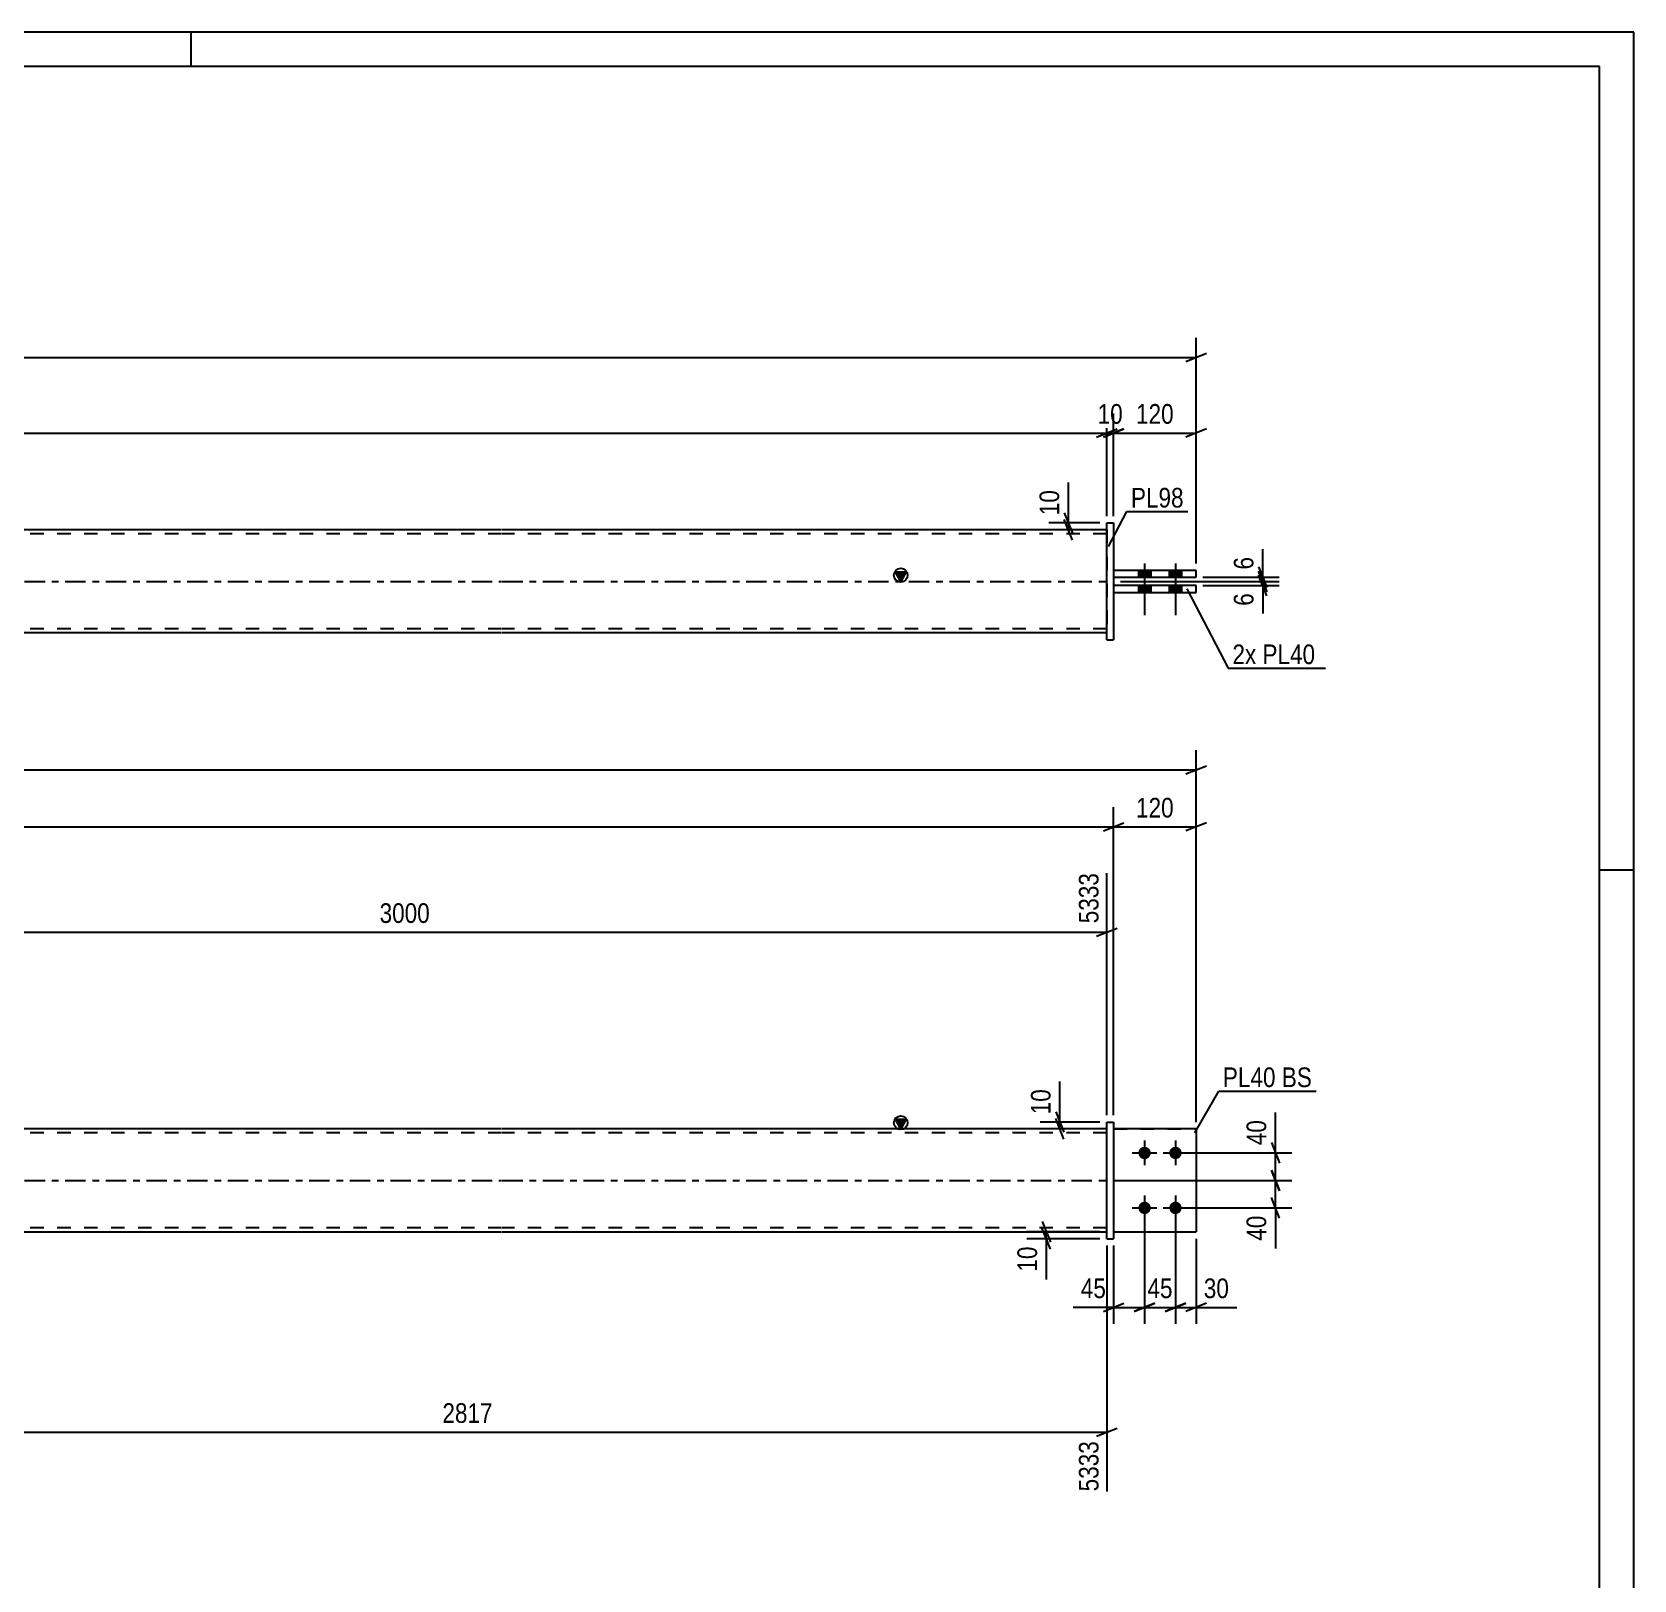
# Model space of a CAD drawing. Header units: millimetres. Extents: x 0 to 594, y 0 to 420.
# Drawn here: x 360.8 to 594, y 194.7 to 420 of the extents above; entities that cross this region are included whole.
import ezdxf

# ---------------------------------------------------------------- set-up
doc = ezdxf.new("R2010")
doc.units = ezdxf.units.MM
doc.linetypes.add('DXK_LINE_DOT2', pattern=[3.9198, 1.9599, -1.9599])
doc.linetypes.add('DXK_LINE_DOT3', pattern=[5.9187, 2.979, -0.9799, 0.9799, -0.9799])
doc.styles.add('Arial Narrow', font='ARIALN.TTF', dxfattribs={"height": 0.2})

# ---------------------------------------------------------------- blocks, each defined once
blk = doc.blocks.new('Unknown-580611634-1130')
at = {"color": 5, "linetype": 'Continuous'}
for p, q in [((594, 420), (0, 420)), ((384, 415), (384, 420)), ((594, 0), (594, 420)), ((589, 415), (5, 415)), ((589, 5), (589, 415)), ((594, 298), (589, 298))]:
    blk.add_line(p, q, dxfattribs=at)
blk = doc.blocks.new('Part-580611634-1695 - 1673')
at = {"color": 2, "linetype": 'Continuous'}
for p, q in [((530.26, 260.33), (518.26, 260.33)), ((530.26, 260.33), (530.26, 260.33)), ((530.26, 260.33), (530.26, 245.33)), ((518.26, 245.33), (530.26, 245.33))]:
    blk.add_line(p, q, dxfattribs=at)
at = {"color": 7, "linetype": 'DXK_LINE_DOT2'}
for p, q in [((518.26, 260.33), (530.26, 260.33)), ((518.26, 260.33), (518.26, 260.33)), ((518.26, 260.33), (518.26, 245.33)), ((518.26, 245.33), (530.26, 245.33))]:
    blk.add_line(p, q, dxfattribs=at)
blk = doc.blocks.new('Part-580611634-1700 - 1673')
at = {"linetype": 'Continuous'}
blk.add_hatch(color=2, dxfattribs=at).paths.add_polyline_path([(487.26, 260.33), (486.46, 261.73), (488.06, 261.73)])
at = {"color": 2, "linetype": 'Continuous'}
for p, q in [((487.26, 260.33), (486.46, 261.73)), ((486.46, 261.73), (488.06, 261.73)), ((488.06, 261.73), (487.26, 260.33)), ((429.16, 260.33), (188.08, 260.33)), ((517.26, 260.33), (429.26, 260.33)), ((188.08, 245.33), (429.16, 245.33)), ((429.26, 245.33), (517.26, 245.33))]:
    blk.add_line(p, q, dxfattribs=at)
at = {"color": 7, "linetype": 'DXK_LINE_DOT2'}
for p, q in [((429.16, 259.73), (188.08, 259.73)), ((517.26, 259.73), (429.26, 259.73)), ((517.26, 245.33), (517.26, 260.33)), ((429.16, 245.93), (188.08, 245.93)), ((517.26, 245.93), (429.26, 245.93))]:
    blk.add_line(p, q, dxfattribs=at)
at = {"color": 7, "linetype": 'DXK_LINE_DOT3'}
for p, q in [((188.08, 252.83), (429.16, 252.83)), ((429.26, 252.83), (517.26, 252.83))]:
    blk.add_line(p, q, dxfattribs=at)
at = {"color": 2, "linetype": 'Continuous'}
blk.add_circle((487.26, 261.23), 1, dxfattribs=at)
blk = doc.blocks.new('Part-580611634-1685 - 1673')
at = {"color": 2, "linetype": 'Continuous'}
for p, q in [((517.26, 261.33), (518.26, 261.33)), ((517.26, 244.33), (517.26, 261.33)), ((518.26, 261.33), (518.26, 244.33)), ((517.26, 244.33), (517.26, 244.33)), ((517.26, 244.33), (518.26, 244.33))]:
    blk.add_line(p, q, dxfattribs=at)
at = {"color": 7, "linetype": 'DXK_LINE_DOT2'}
for p, q in [((517.26, 261.33), (518.26, 261.33)), ((517.26, 244.33), (518.26, 244.33))]:
    blk.add_line(p, q, dxfattribs=at)
blk = doc.blocks.new('Part-580611634-1690 - 1673')
at = {"color": 7, "linetype": 'DXK_LINE_DOT2'}
for p, q in [((518.26, 260.33), (530.26, 260.33)), ((530.26, 260.33), (518.26, 260.33)), ((518.26, 260.33), (518.26, 260.33)), ((518.26, 260.33), (518.26, 245.33)), ((530.26, 260.33), (530.26, 260.33)), ((530.26, 260.33), (530.26, 245.33)), ((518.26, 245.33), (530.26, 245.33)), ((518.26, 245.33), (530.26, 245.33))]:
    blk.add_line(p, q, dxfattribs=at)
blk = doc.blocks.new('Bolt-580611634-1710 - 1673')
at = {"linetype": 'Continuous'}
for points in [[(522.76, 257.73), (522.95, 257.71), (523.13, 257.65), (523.29, 257.55), (523.43, 257.43), (523.54, 257.28), (523.62, 257.1), (523.65, 256.92), (523.65, 256.73), (523.62, 256.55), (523.54, 256.38), (523.43, 256.22), (523.29, 256.1), (523.13, 256), (522.95, 255.95), (522.76, 255.93), (522.57, 255.95), (522.39, 256), (522.23, 256.1), (522.09, 256.22), (521.98, 256.38), (521.9, 256.55), (521.86, 256.73), (521.86, 256.92), (521.9, 257.1), (521.98, 257.28), (522.09, 257.43), (522.23, 257.55), (522.39, 257.65), (522.57, 257.71)], [(527.26, 257.73), (527.45, 257.71), (527.63, 257.65), (527.79, 257.55), (527.93, 257.43), (528.04, 257.28), (528.12, 257.1), (528.15, 256.92), (528.15, 256.73), (528.12, 256.55), (528.04, 256.38), (527.93, 256.22), (527.79, 256.1), (527.63, 256), (527.45, 255.95), (527.26, 255.93), (527.07, 255.95), (526.89, 256), (526.73, 256.1), (526.59, 256.22), (526.48, 256.38), (526.4, 256.55), (526.36, 256.73), (526.36, 256.92), (526.4, 257.1), (526.48, 257.28), (526.59, 257.43), (526.73, 257.55), (526.89, 257.65), (527.07, 257.71)], [(522.76, 249.73), (522.95, 249.71), (523.13, 249.65), (523.29, 249.55), (523.43, 249.43), (523.54, 249.28), (523.62, 249.1), (523.65, 248.92), (523.65, 248.73), (523.62, 248.55), (523.54, 248.38), (523.43, 248.22), (523.29, 248.1), (523.13, 248), (522.95, 247.95), (522.76, 247.93), (522.57, 247.95), (522.39, 248), (522.23, 248.1), (522.09, 248.22), (521.98, 248.38), (521.9, 248.55), (521.86, 248.73), (521.86, 248.92), (521.9, 249.1), (521.98, 249.28), (522.09, 249.43), (522.23, 249.55), (522.39, 249.65), (522.57, 249.71)], [(527.26, 249.73), (527.45, 249.71), (527.63, 249.65), (527.79, 249.55), (527.93, 249.43), (528.04, 249.28), (528.12, 249.1), (528.15, 248.92), (528.15, 248.73), (528.12, 248.55), (528.04, 248.38), (527.93, 248.22), (527.79, 248.1), (527.63, 248), (527.45, 247.95), (527.26, 247.93), (527.07, 247.95), (526.89, 248), (526.73, 248.1), (526.59, 248.22), (526.48, 248.38), (526.4, 248.55), (526.36, 248.73), (526.36, 248.92), (526.4, 249.1), (526.48, 249.28), (526.59, 249.43), (526.73, 249.55), (526.89, 249.65), (527.07, 249.71)]]:
    blk.add_hatch(color=1, dxfattribs=at).paths.add_polyline_path(points)
at = {"color": 1, "linetype": 'Continuous'}
for p, q in [((520.96, 256.83), (524.56, 256.83)), ((522.76, 258.63), (522.76, 255.03)), ((525.46, 256.83), (529.06, 256.83)), ((527.26, 258.63), (527.26, 255.03)), ((522.76, 250.63), (522.76, 247.03)), ((527.26, 250.63), (527.26, 247.03)), ((520.96, 248.83), (524.56, 248.83)), ((525.46, 248.83), (529.06, 248.83))]:
    blk.add_line(p, q, dxfattribs=at)
blk = doc.blocks.new('Bolt-580611634-1371 - 1367')
at = {"linetype": 'Continuous'}
for points in [[(523.66, 341.63), (521.86, 341.63), (521.86, 340.63), (523.66, 340.63)], [(523.66, 341.63), (521.86, 341.63), (521.86, 340.63), (523.66, 340.63)], [(528.16, 341.63), (526.36, 341.63), (526.36, 340.63), (528.16, 340.63)], [(528.16, 341.63), (526.36, 341.63), (526.36, 340.63), (528.16, 340.63)], [(523.66, 339.43), (521.86, 339.43), (521.86, 338.43), (523.66, 338.43)], [(523.66, 339.43), (521.86, 339.43), (521.86, 338.43), (523.66, 338.43)], [(528.16, 339.43), (526.36, 339.43), (526.36, 338.43), (528.16, 338.43)], [(528.16, 339.43), (526.36, 339.43), (526.36, 338.43), (528.16, 338.43)]]:
    blk.add_hatch(color=1, dxfattribs=at).paths.add_polyline_path(points)
at = {"color": 1, "linetype": 'Continuous'}
for p, q in [((521.86, 341.63), (521.86, 340.63)), ((521.86, 341.63), (521.86, 340.63)), ((522.76, 342.63), (522.76, 335.13)), ((522.76, 342.63), (522.76, 335.13)), ((523.66, 341.63), (523.66, 340.63)), ((523.66, 341.63), (523.66, 340.63)), ((526.36, 341.63), (526.36, 340.63)), ((526.36, 341.63), (526.36, 340.63)), ((527.26, 342.63), (527.26, 335.13)), ((527.26, 342.63), (527.26, 335.13)), ((528.16, 341.63), (528.16, 340.63)), ((528.16, 341.63), (528.16, 340.63)), ((521.86, 339.43), (521.86, 338.43)), ((521.86, 339.43), (521.86, 338.43)), ((523.66, 339.43), (523.66, 338.43)), ((523.66, 339.43), (523.66, 338.43)), ((526.36, 339.43), (526.36, 338.43)), ((526.36, 339.43), (526.36, 338.43)), ((528.16, 339.43), (528.16, 338.43)), ((528.16, 339.43), (528.16, 338.43))]:
    blk.add_line(p, q, dxfattribs=at)
blk = doc.blocks.new('Part-580611634-1456 - 1367')
at = {"linetype": 'Continuous'}
blk.add_hatch(color=2, dxfattribs=at).paths.add_polyline_path([(487.26, 340.03), (486.46, 341.43), (488.06, 341.43)])
at = {"color": 2, "linetype": 'Continuous'}
for p, q in [((429.16, 347.53), (188.08, 347.53)), ((517.26, 347.53), (429.26, 347.53)), ((487.26, 340.03), (486.46, 341.43)), ((486.46, 341.43), (488.06, 341.43)), ((488.06, 341.43), (487.26, 340.03)), ((429.16, 332.53), (188.08, 332.53)), ((517.26, 332.53), (429.26, 332.53))]:
    blk.add_line(p, q, dxfattribs=at)
at = {"color": 7, "linetype": 'DXK_LINE_DOT2'}
for p, q in [((517.26, 347.53), (517.26, 332.53)), ((429.16, 346.93), (188.08, 346.93)), ((517.26, 346.93), (429.26, 346.93)), ((429.16, 333.13), (188.08, 333.13)), ((517.26, 333.13), (429.26, 333.13))]:
    blk.add_line(p, q, dxfattribs=at)
at = {"color": 7, "linetype": 'DXK_LINE_DOT3'}
for p, q in [((188.08, 340.03), (429.16, 340.03)), ((429.26, 340.03), (517.26, 340.03))]:
    blk.add_line(p, q, dxfattribs=at)
at = {"color": 2, "linetype": 'Continuous'}
blk.add_circle((487.26, 340.93), 1, dxfattribs=at)
blk = doc.blocks.new('Part-580611634-1461 - 1367')
at = {"color": 2, "linetype": 'Continuous'}
for p, q in [((530.26, 339.43), (518.26, 339.43)), ((518.26, 338.43), (530.26, 338.43)), ((530.26, 338.43), (530.26, 339.43))]:
    blk.add_line(p, q, dxfattribs=at)
at = {"color": 7, "linetype": 'DXK_LINE_DOT2'}
for p, q in [((518.26, 339.43), (518.26, 338.43)), ((530.26, 339.43), (518.26, 339.43)), ((518.26, 338.43), (530.26, 338.43))]:
    blk.add_line(p, q, dxfattribs=at)
blk = doc.blocks.new('Part-580611634-1433 - 1367')
at = {"color": 2, "linetype": 'Continuous'}
for p, q in [((517.26, 348.53), (517.26, 348.53)), ((517.26, 331.53), (517.26, 348.53)), ((517.26, 348.53), (518.26, 348.53)), ((518.26, 348.53), (518.26, 348.53)), ((518.26, 348.53), (518.26, 331.53)), ((517.26, 331.53), (518.26, 331.53)), ((517.26, 331.53), (517.26, 331.53)), ((518.26, 331.53), (518.26, 331.53))]:
    blk.add_line(p, q, dxfattribs=at)
at = {"color": 7, "linetype": 'DXK_LINE_DOT2'}
for p, q in [((517.26, 348.53), (518.26, 348.53)), ((517.26, 331.53), (518.26, 331.53)), ((518.26, 331.53), (518.26, 331.53))]:
    blk.add_line(p, q, dxfattribs=at)
blk = doc.blocks.new('Part-580611634-1466 - 1367')
at = {"color": 2, "linetype": 'Continuous'}
for p, q in [((530.26, 341.63), (518.26, 341.63)), ((518.26, 340.63), (530.26, 340.63)), ((530.26, 340.63), (530.26, 341.63))]:
    blk.add_line(p, q, dxfattribs=at)
at = {"color": 7, "linetype": 'DXK_LINE_DOT2'}
for p, q in [((518.26, 341.63), (518.26, 340.63)), ((530.26, 341.63), (518.26, 341.63)), ((518.26, 340.63), (530.26, 340.63))]:
    blk.add_line(p, q, dxfattribs=at)
blk = doc.blocks.new('StraightDimension-580611634-1936 - 1673')
at = {"color": 7, "linetype": 'Continuous'}
for p, q in [((516.26, 245.33), (505.61, 245.33)), ((507.86, 246.83), (509.06, 243.83)), ((509.06, 242.83), (507.86, 245.83)), ((508.46, 244.33), (508.46, 245.33)), ((516.26, 244.33), (505.61, 244.33))]:
    blk.add_line(p, q, dxfattribs=at)
at = {"color": 0}
blk.add_wipeout([(507.71, 243.8), (503.51, 243.8), (503.51, 238.95), (507.71, 238.95)], dxfattribs=at)
at = {"color": 7, "linetype": 'Continuous'}
blk.add_line((508.46, 244.33), (508.46, 238.42), dxfattribs=at)
blk.add_line((508.46, 244.33), (508.46, 238.42), dxfattribs=at)
at = {"color": 3, "style": 'Arial Narrow'}
blk.add_text('10', height=2.863, rotation=90.0002, dxfattribs=at).set_placement((507.11, 239.55))
blk = doc.blocks.new('StraightDimension-580611634-1955 - 1673')
at = {"color": 7, "linetype": 'Continuous'}
for p, q in [((522.76, 247.83), (522.76, 231.94)), ((527.26, 247.83), (527.26, 231.94)), ((521.26, 233.74), (524.26, 234.94)), ((522.76, 234.34), (527.26, 234.34)), ((528.76, 234.94), (525.76, 233.74))]:
    blk.add_line(p, q, dxfattribs=at)
at = {"color": 0}
blk.add_wipeout([(527.44, 235.09), (527.44, 239.29), (522.58, 239.29), (522.58, 235.09)], dxfattribs=at)
at = {"color": 3, "style": 'Arial Narrow'}
blk.add_text('45', height=2.863, dxfattribs=at).set_placement((523.18, 235.69))
blk = doc.blocks.new('StraightDimension-580611634-2017 - 1673')
at = {"color": 7, "linetype": 'Continuous'}
for p, q in [((541.22, 254.33), (542.42, 251.33)), ((518.26, 252.83), (544.22, 252.83)), ((541.82, 248.83), (541.82, 252.83)), ((542.42, 247.33), (541.22, 250.33)), ((528.26, 248.83), (544.22, 248.83))]:
    blk.add_line(p, q, dxfattribs=at)
at = {"color": 0}
blk.add_wipeout([(541.07, 248.3), (536.87, 248.3), (536.87, 243.44), (541.07, 243.44)], dxfattribs=at)
at = {"color": 7, "linetype": 'Continuous'}
blk.add_line((541.82, 248.83), (541.82, 242.92), dxfattribs=at)
blk.add_line((541.82, 248.83), (541.82, 242.92), dxfattribs=at)
at = {"color": 3, "style": 'Arial Narrow'}
blk.add_text('40', height=2.863, rotation=90.0002, dxfattribs=at).set_placement((540.47, 244.05))
blk = doc.blocks.new('StraightDimension-580611634-2031 - 1673')
at = {"color": 7, "linetype": 'Continuous'}
for p, q in [((516.26, 261.33), (507.58, 261.33)), ((509.83, 262.83), (511.03, 259.83)), ((511.03, 258.83), (509.83, 261.83)), ((510.43, 260.33), (510.43, 261.33)), ((516.26, 260.33), (507.58, 260.33))]:
    blk.add_line(p, q, dxfattribs=at)
at = {"color": 0}
blk.add_wipeout([(509.68, 266.71), (505.48, 266.71), (505.48, 261.85), (509.68, 261.85)], dxfattribs=at)
at = {"color": 7, "linetype": 'Continuous'}
blk.add_line((510.43, 261.33), (510.43, 267.23), dxfattribs=at)
blk.add_line((510.43, 261.33), (510.43, 267.23), dxfattribs=at)
at = {"color": 3, "style": 'Arial Narrow'}
blk.add_text('10', height=2.863, rotation=90.0002, dxfattribs=at).set_placement((509.08, 262.45))
blk = doc.blocks.new('StraightDimension-580611634-1760 - 1673')
at = {"color": 7, "linetype": 'Continuous'}
for p, q in [((312.88, 261.33), (312.88, 297.57)), ((517.26, 262.33), (517.26, 297.57)), ((314.38, 289.56), (311.38, 288.36)), ((515.76, 288.36), (518.76, 289.56)), ((312.88, 288.96), (517.26, 288.96))]:
    blk.add_line(p, q, dxfattribs=at)
at = {"color": 0, "linetype": 'Continuous'}
blk.add_wipeout([(516.66, 298.17), (512.46, 298.17), (512.46, 289.66), (516.66, 289.66)], dxfattribs=at)
at = {"color": 0}
blk.add_wipeout([(419.32, 289.71), (419.32, 293.91), (410.81, 293.91), (410.81, 289.71)], dxfattribs=at)
at = {"color": 3, "linetype": 'Continuous', "style": 'Arial Narrow'}
blk.add_text('5333', height=2.863, rotation=90.0002, dxfattribs=at).set_placement((516.06, 290.26))
at = {"color": 3, "style": 'Arial Narrow'}
blk.add_text('3000', height=2.863, dxfattribs=at).set_placement((411.41, 290.31))
blk = doc.blocks.new('StraightDimension-580611634-2050 - 1673')
at = {"color": 7, "linetype": 'Continuous'}
for p, q in [((518.26, 262.33), (518.26, 307.15)), ((98.98, 304.3), (518.26, 304.3)), ((516.76, 303.7), (519.76, 304.9))]:
    blk.add_line(p, q, dxfattribs=at)
blk = doc.blocks.new('StraightDimension-580611634-2040 - 1673')
at = {"color": 7, "linetype": 'Continuous'}
for p, q in [((518.26, 262.33), (518.26, 307.15)), ((530.26, 261.33), (530.26, 307.15)), ((516.76, 303.7), (519.76, 304.9)), ((518.26, 304.3), (530.26, 304.3)), ((531.76, 304.9), (528.76, 303.7))]:
    blk.add_line(p, q, dxfattribs=at)
at = {"color": 0}
blk.add_wipeout([(527.6, 305.05), (527.6, 309.25), (520.92, 309.25), (520.92, 305.05)], dxfattribs=at)
at = {"color": 3, "style": 'Arial Narrow'}
blk.add_text('120', height=2.863, dxfattribs=at).set_placement((521.52, 305.65))
blk = doc.blocks.new('StraightDimension-580611634-1945 - 1673')
at = {"color": 7, "linetype": 'Continuous'}
for p, q in [((522.76, 247.83), (522.76, 231.94)), ((518.26, 243.33), (518.26, 231.94)), ((516.76, 233.74), (519.76, 234.94)), ((518.26, 234.34), (522.76, 234.34)), ((524.26, 234.94), (521.26, 233.74))]:
    blk.add_line(p, q, dxfattribs=at)
at = {"color": 0}
blk.add_wipeout([(517.73, 235.09), (517.73, 239.29), (512.88, 239.29), (512.88, 235.09)], dxfattribs=at)
at = {"color": 7, "linetype": 'Continuous'}
blk.add_line((518.26, 234.34), (512.35, 234.34), dxfattribs=at)
blk.add_line((518.26, 234.34), (512.35, 234.34), dxfattribs=at)
at = {"color": 3, "style": 'Arial Narrow'}
blk.add_text('45', height=2.863, dxfattribs=at).set_placement((513.48, 235.69))
blk = doc.blocks.new('StraightDimension-580611634-1746 - 1673')
at = {"color": 7, "linetype": 'Continuous'}
for p, q in [((530.26, 261.33), (530.26, 315.45)), ((86.98, 312.6), (530.26, 312.6)), ((528.76, 312), (531.76, 313.2))]:
    blk.add_line(p, q, dxfattribs=at)
blk = doc.blocks.new('StraightDimension-580611634-1838 - 1673')
at = {"color": 7, "linetype": 'Continuous'}
for p, q in [((331.16, 244.33), (331.16, 198.86)), ((517.26, 243.33), (517.26, 207.56)), ((332.66, 216.78), (329.66, 215.58)), ((331.16, 216.18), (517.26, 216.18)), ((515.76, 215.58), (518.76, 216.78))]:
    blk.add_line(p, q, dxfattribs=at)
at = {"color": 0}
blk.add_wipeout([(428.47, 216.93), (428.47, 221.13), (419.95, 221.13), (419.95, 216.93)], dxfattribs=at)
at = {"color": 0, "linetype": 'Continuous'}
blk.add_wipeout([(516.66, 215.48), (512.46, 215.48), (512.46, 206.96), (516.66, 206.96)], dxfattribs=at)
at = {"color": 3, "style": 'Arial Narrow'}
blk.add_text('2817', height=2.863, dxfattribs=at).set_placement((420.55, 217.53))
at = {"color": 3, "linetype": 'Continuous', "style": 'Arial Narrow'}
blk.add_text('5333', height=2.863, rotation=90.0002, dxfattribs=at).set_placement((516.06, 207.56))
blk = doc.blocks.new('StraightDimension-580611634-1965 - 1673')
at = {"color": 7, "linetype": 'Continuous'}
for p, q in [((527.26, 247.83), (527.26, 231.94)), ((530.26, 244.33), (530.26, 231.94)), ((525.76, 233.74), (528.76, 234.94)), ((527.26, 234.34), (530.26, 234.34)), ((531.76, 234.94), (528.76, 233.74))]:
    blk.add_line(p, q, dxfattribs=at)
at = {"color": 0}
blk.add_wipeout([(535.64, 235.09), (535.64, 239.29), (530.78, 239.29), (530.78, 235.09)], dxfattribs=at)
at = {"color": 7, "linetype": 'Continuous'}
blk.add_line((530.26, 234.34), (536.17, 234.34), dxfattribs=at)
blk.add_line((530.26, 234.34), (536.17, 234.34), dxfattribs=at)
at = {"color": 3, "style": 'Arial Narrow'}
blk.add_text('30', height=2.863, dxfattribs=at).set_placement((531.38, 235.69))
blk = doc.blocks.new('StraightDimension-580611634-2004 - 1673')
at = {"color": 7, "linetype": 'Continuous'}
for p, q in [((528.26, 256.83), (544.22, 256.83)), ((541.22, 258.33), (542.42, 255.33)), ((541.82, 252.83), (541.82, 256.83)), ((542.42, 251.33), (541.22, 254.33)), ((518.26, 252.83), (544.22, 252.83))]:
    blk.add_line(p, q, dxfattribs=at)
at = {"color": 0}
blk.add_wipeout([(541.07, 262.21), (536.87, 262.21), (536.87, 257.35), (541.07, 257.35)], dxfattribs=at)
at = {"color": 7, "linetype": 'Continuous'}
blk.add_line((541.82, 256.83), (541.82, 262.73), dxfattribs=at)
blk.add_line((541.82, 256.83), (541.82, 262.73), dxfattribs=at)
at = {"color": 3, "style": 'Arial Narrow'}
blk.add_text('40', height=2.863, rotation=90.0002, dxfattribs=at).set_placement((540.47, 257.95))
blk = doc.blocks.new('StraightDimension-580611634-1545 - 1367')
at = {"color": 7, "linetype": 'Continuous'}
for p, q in [((530.26, 342.63), (530.26, 375.48)), ((528.76, 372.03), (531.76, 373.23)), ((86.98, 372.63), (530.26, 372.63))]:
    blk.add_line(p, q, dxfattribs=at)
blk = doc.blocks.new('StraightDimension-580611634-1576 - 1367')
at = {"color": 7, "linetype": 'Continuous'}
for p, q in [((517.26, 349.53), (517.26, 364.48)), ((99.98, 361.63), (517.26, 361.63)), ((515.76, 361.03), (518.76, 362.23))]:
    blk.add_line(p, q, dxfattribs=at)
blk = doc.blocks.new('StraightDimension-580611634-1586 - 1367')
at = {"color": 7, "linetype": 'Continuous'}
for p, q in [((517.26, 349.53), (517.26, 364.48)), ((518.26, 349.53), (518.26, 364.48)), ((515.76, 361.03), (518.76, 362.23)), ((519.76, 362.23), (516.76, 361.03)), ((517.26, 361.63), (518.26, 361.63))]:
    blk.add_line(p, q, dxfattribs=at)
at = {"color": 0}
blk.add_wipeout([(520.19, 362.38), (520.19, 366.58), (515.33, 366.58), (515.33, 362.38)], dxfattribs=at)
at = {"color": 3, "style": 'Arial Narrow'}
blk.add_text('10', height=2.863, dxfattribs=at).set_placement((515.93, 362.98))
blk = doc.blocks.new('StraightDimension-580611634-1596 - 1367')
at = {"color": 7, "linetype": 'Continuous'}
for p, q in [((518.26, 349.53), (518.26, 364.48)), ((530.26, 342.63), (530.26, 364.48)), ((516.76, 361.03), (519.76, 362.23)), ((518.26, 361.63), (530.26, 361.63)), ((531.76, 362.23), (528.76, 361.03))]:
    blk.add_line(p, q, dxfattribs=at)
at = {"color": 0}
blk.add_wipeout([(527.6, 362.38), (527.6, 366.58), (520.92, 366.58), (520.92, 362.38)], dxfattribs=at)
at = {"color": 3, "style": 'Arial Narrow'}
blk.add_text('120', height=2.863, dxfattribs=at).set_placement((521.52, 362.98))
blk = doc.blocks.new('StraightDimension-580611634-1607 - 1367')
at = {"color": 7, "linetype": 'Continuous'}
for p, q in [((511.08, 350.03), (512.28, 347.03)), ((516.26, 348.53), (508.83, 348.53)), ((516.26, 347.53), (508.83, 347.53)), ((512.28, 346.03), (511.08, 349.03)), ((511.68, 347.53), (511.68, 348.53))]:
    blk.add_line(p, q, dxfattribs=at)
at = {"color": 0}
blk.add_wipeout([(510.93, 353.91), (506.73, 353.91), (506.73, 349.06), (510.93, 349.06)], dxfattribs=at)
at = {"color": 7, "linetype": 'Continuous'}
blk.add_line((511.68, 348.53), (511.68, 354.44), dxfattribs=at)
blk.add_line((511.68, 348.53), (511.68, 354.44), dxfattribs=at)
at = {"color": 3, "style": 'Arial Narrow'}
blk.add_text('10', height=2.863, rotation=90.0002, dxfattribs=at).set_placement((510.33, 349.66))
blk = doc.blocks.new('StraightDimension-580611634-1618 - 1367')
at = {"color": 7, "linetype": 'Continuous'}
for p, q in [((539.36, 341.53), (540.56, 338.53)), ((540.56, 337.93), (539.36, 340.93)), ((519.26, 340.03), (542.36, 340.03)), ((531.26, 339.43), (542.36, 339.43)), ((539.96, 339.43), (539.96, 340.03))]:
    blk.add_line(p, q, dxfattribs=at)
at = {"color": 0}
blk.add_wipeout([(539.21, 338.91), (535.01, 338.91), (535.01, 335.88), (539.21, 335.88)], dxfattribs=at)
at = {"color": 7, "linetype": 'Continuous'}
blk.add_line((539.96, 339.43), (539.96, 335.35), dxfattribs=at)
blk.add_line((539.96, 339.43), (539.96, 335.35), dxfattribs=at)
at = {"color": 3, "style": 'Arial Narrow'}
blk.add_text('6', height=2.86, rotation=90.0002, dxfattribs=at).set_placement((538.61, 336.48))
blk = doc.blocks.new('StraightDimension-580611634-1627 - 1367')
at = {"color": 7, "linetype": 'Continuous'}
for p, q in [((531.26, 340.63), (542.36, 340.63)), ((539.36, 342.13), (540.56, 339.13)), ((540.56, 338.53), (539.36, 341.53)), ((539.96, 340.03), (539.96, 340.63)), ((519.26, 340.03), (542.36, 340.03))]:
    blk.add_line(p, q, dxfattribs=at)
at = {"color": 0}
blk.add_wipeout([(539.21, 344.19), (535.01, 344.19), (535.01, 341.16), (539.21, 341.16)], dxfattribs=at)
at = {"color": 7, "linetype": 'Continuous'}
blk.add_line((539.96, 340.63), (539.96, 344.71), dxfattribs=at)
blk.add_line((539.96, 340.63), (539.96, 344.71), dxfattribs=at)
at = {"color": 3, "style": 'Arial Narrow'}
blk.add_text('6', height=2.86, rotation=90.0002, dxfattribs=at).set_placement((538.61, 341.76))
blk = doc.blocks.new('MarkSet-580611634-2083 - 1673')
at = {"color": 0}
blk.add_wipeout([(541.84, 266.41), (541.84, 269.41), (534.16, 269.41), (534.16, 266.41)], dxfattribs=at)
blk.add_wipeout([(541.84, 266.41), (541.84, 269.41), (534.16, 269.41), (534.16, 266.41)], dxfattribs=at)
at = {"color": 30, "linetype": 'Continuous'}
blk.add_line((530.06, 259.75), (533.56, 265.81), dxfattribs=at)
at = {"color": 0}
blk.add_wipeout([(547.12, 266.41), (547.12, 269.41), (542.74, 269.41), (542.74, 266.41)], dxfattribs=at)
blk.add_wipeout([(547.12, 266.41), (547.12, 269.41), (542.74, 269.41), (542.74, 266.41)], dxfattribs=at)
at = {"color": 30, "linetype": 'Continuous'}
blk.add_line((533.56, 265.81), (547.72, 265.81), dxfattribs=at)
at = {"color": 3, "style": 'Arial Narrow'}
for s, p in [('PL40', (534.16, 266.41)), ('BS', (542.74, 266.41))]:
    blk.add_text(s, height=2.863, dxfattribs=at).set_placement(p)
blk = doc.blocks.new('MarkSet-580611634-1658 - 1367')
at = {"color": 0}
blk.add_wipeout([(539.02, 327.98), (539.02, 330.98), (535.55, 330.98), (535.55, 327.98)], dxfattribs=at)
blk.add_wipeout([(539.02, 327.98), (539.02, 330.98), (535.55, 330.98), (535.55, 327.98)], dxfattribs=at)
at = {"color": 30, "linetype": 'Continuous'}
blk.add_line((528.91, 338.95), (534.95, 327.38), dxfattribs=at)
at = {"color": 0}
blk.add_wipeout([(547.6, 327.98), (547.6, 330.98), (539.92, 330.98), (539.92, 327.98)], dxfattribs=at)
blk.add_wipeout([(547.6, 327.98), (547.6, 330.98), (539.92, 330.98), (539.92, 327.98)], dxfattribs=at)
at = {"color": 30, "linetype": 'Continuous'}
blk.add_line((534.95, 327.38), (549.1, 327.38), dxfattribs=at)
at = {"color": 3, "style": 'Arial Narrow'}
for s, p in [('2x', (535.55, 327.98)), ('PL40', (539.92, 327.98))]:
    blk.add_text(s, height=2.863, dxfattribs=at).set_placement(p)
blk = doc.blocks.new('Mark-580611634-1429 - 1367')
at = {"color": 0}
blk.add_wipeout([(528.45, 350.78), (528.45, 353.78), (520.78, 353.78), (520.78, 350.78)], dxfattribs=at)
blk.add_wipeout([(528.45, 350.78), (528.45, 353.78), (520.78, 353.78), (520.78, 350.78)], dxfattribs=at)
at = {"color": 30, "linetype": 'Continuous'}
for p, q in [((517.49, 345.1), (520.18, 350.18)), ((520.18, 350.18), (529.05, 350.18))]:
    blk.add_line(p, q, dxfattribs=at)
at = {"color": 3, "style": 'Arial Narrow'}
blk.add_text('PL98', height=2.863, dxfattribs=at).set_placement((520.78, 350.78))

msp = doc.modelspace()

# ---------------------------------------------------------------- block references
for name in ['Unknown-580611634-1130', 'Part-580611634-1456 - 1367', 'Part-580611634-1433 - 1367', 'Part-580611634-1466 - 1367', 'Bolt-580611634-1371 - 1367', 'Part-580611634-1461 - 1367', 'Part-580611634-1700 - 1673', 'Part-580611634-1685 - 1673', 'Part-580611634-1695 - 1673', 'Part-580611634-1690 - 1673', 'Bolt-580611634-1710 - 1673']:
    msp.add_blockref(name, (0, 0))

# ---------------------------------------------------------------- next in the draw order: block references
for name in ['StraightDimension-580611634-1545 - 1367', 'StraightDimension-580611634-2031 - 1673', 'StraightDimension-580611634-1955 - 1673', 'StraightDimension-580611634-1936 - 1673']:
    msp.add_blockref(name, (0, 0))

# ---------------------------------------------------------------- next in the draw order: block references
for name in ['StraightDimension-580611634-1576 - 1367', 'StraightDimension-580611634-1760 - 1673', 'StraightDimension-580611634-2017 - 1673']:
    msp.add_blockref(name, (0, 0))

# ---------------------------------------------------------------- next in the draw order: block references
for name in ['StraightDimension-580611634-1586 - 1367', 'StraightDimension-580611634-2050 - 1673', 'StraightDimension-580611634-1945 - 1673', 'StraightDimension-580611634-1965 - 1673']:
    msp.add_blockref(name, (0, 0))

# ---------------------------------------------------------------- next in the draw order: block references
for name in ['StraightDimension-580611634-1596 - 1367', 'StraightDimension-580611634-2040 - 1673', 'StraightDimension-580611634-1838 - 1673']:
    msp.add_blockref(name, (0, 0))

# ---------------------------------------------------------------- next in the draw order: block references
for name in ['StraightDimension-580611634-1607 - 1367', 'StraightDimension-580611634-1618 - 1367', 'StraightDimension-580611634-1746 - 1673']:
    msp.add_blockref(name, (0, 0))

# ---------------------------------------------------------------- next in the draw order: block references
for name in ['StraightDimension-580611634-1627 - 1367', 'StraightDimension-580611634-2004 - 1673']:
    msp.add_blockref(name, (0, 0))

# ---------------------------------------------------------------- next in the draw order: block references
for name in ['Mark-580611634-1429 - 1367', 'MarkSet-580611634-1658 - 1367', 'MarkSet-580611634-2083 - 1673']:
    msp.add_blockref(name, (0, 0))

doc.saveas('drawing.dxf')
